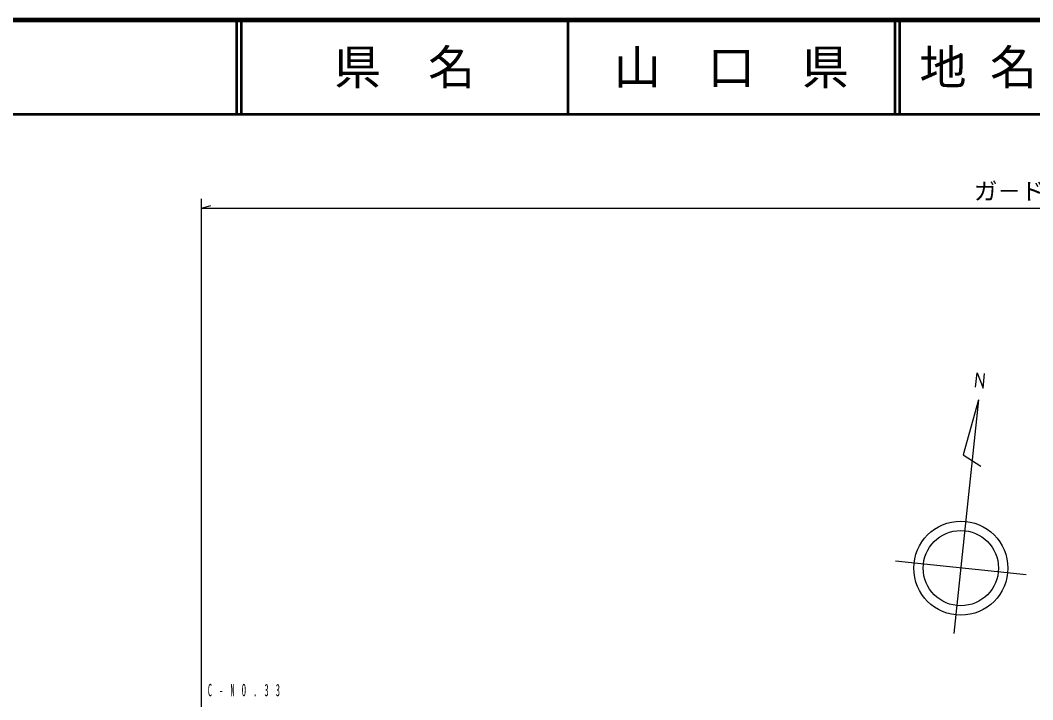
# Model space of a CAD drawing. Units: millimetres, scale not verified. Extents: x 40000 to 680000, y 20000 to 380000.
# Drawn here: x 274770 to 382420, y 307729 to 380000 of the extents above; entities that cross this region are included whole.
import ezdxf
from ezdxf.enums import TextEntityAlignment as Align

# ---------------------------------------------------------------- set-up
doc = ezdxf.new("R2010")
doc.units = ezdxf.units.MM
doc.header["$LTSCALE"] = 1000
for name, color, linetype, lineweight in [('M-BGD', 7, 'Continuous', 25), ('M-TTL', 2, 'Continuous', 140), ('M-TTL-LINE', 7, 'Continuous', 50)]:
    doc.layers.add(name, color=color, linetype=linetype, lineweight=lineweight)
doc.layers.add('M-TTL-TXT', color=7, linetype='Continuous')
doc.styles.add('ＭＳ ゴシック', font='')
doc.styles.get('ＭＳ ゴシック').set_extended_font_data('MS Gothic')

msp = doc.modelspace()

# ---------------------------------------------------------------- linework, layer by layer
at = {"layer": 'M-BGD'}
for p, q in [((294050, 292547), (294050, 361010)), ((294050, 360010), (295050, 360290)), ((294050, 360010), (492347, 360010)), ((376640, 339630), (374045, 314765)), ((376640, 339630), (375023, 333766)), ((375023, 333766), (376908, 332564)), ((381734, 321000), (367810, 322453))]:
    msp.add_line(p, q, dxfattribs=at)
msp.add_lwpolyline([(376341, 340969), (376501, 342504), (377137, 340882), (377290, 342423)], dxfattribs=at)
for radius in [5000, 4000]:
    msp.add_circle((374772, 321727), radius, dxfattribs=at)
at = {"layer": 'M-TTL'}
msp.add_line((680000, 380000), (40000, 380000), dxfattribs=at)
at = {"layer": 'M-TTL-LINE'}
for p, q in [((297750, 380000), (297750, 370000)), ((298250, 380000), (298250, 370000)), ((333000, 380000), (333000, 370000)), ((367750, 380000), (367750, 370000)), ((368250, 380000), (368250, 370000)), ((40000, 370000), (680000, 370000))]:
    msp.add_line(p, q, dxfattribs=at)

# ---------------------------------------------------------------- texts
at = {"layer": 'M-BGD', "style": 'ＭＳ ゴシック'}
msp.add_text('ガ－ドレ－ル', height=1833, dxfattribs=at).set_placement((376169, 360356), align=Align.BOTTOM_LEFT)
at = {"layer": 'M-BGD', "insert": (294709, 308074), "char_height": 1320, "attachment_point": 7, "style": 'ＭＳ ゴシック'}
msp.add_mtext('\\T2.71;\\W0.45;C-NO.33', dxfattribs=at)
at = {"layer": 'M-TTL-TXT', "style": 'ＭＳ ゴシック'}
for s, p in [('県\u3000名', (315625, 375000)), ('山\u3000口\u3000県', (350375, 375000))]:
    msp.add_text(s, height=3666, dxfattribs=at).set_placement(p, align=Align.MIDDLE_CENTER)
msp.add_text('地 名', height=3666, dxfattribs=at).set_placement((370380, 375000), align=Align.MIDDLE_LEFT)

doc.saveas('drawing.dxf')
